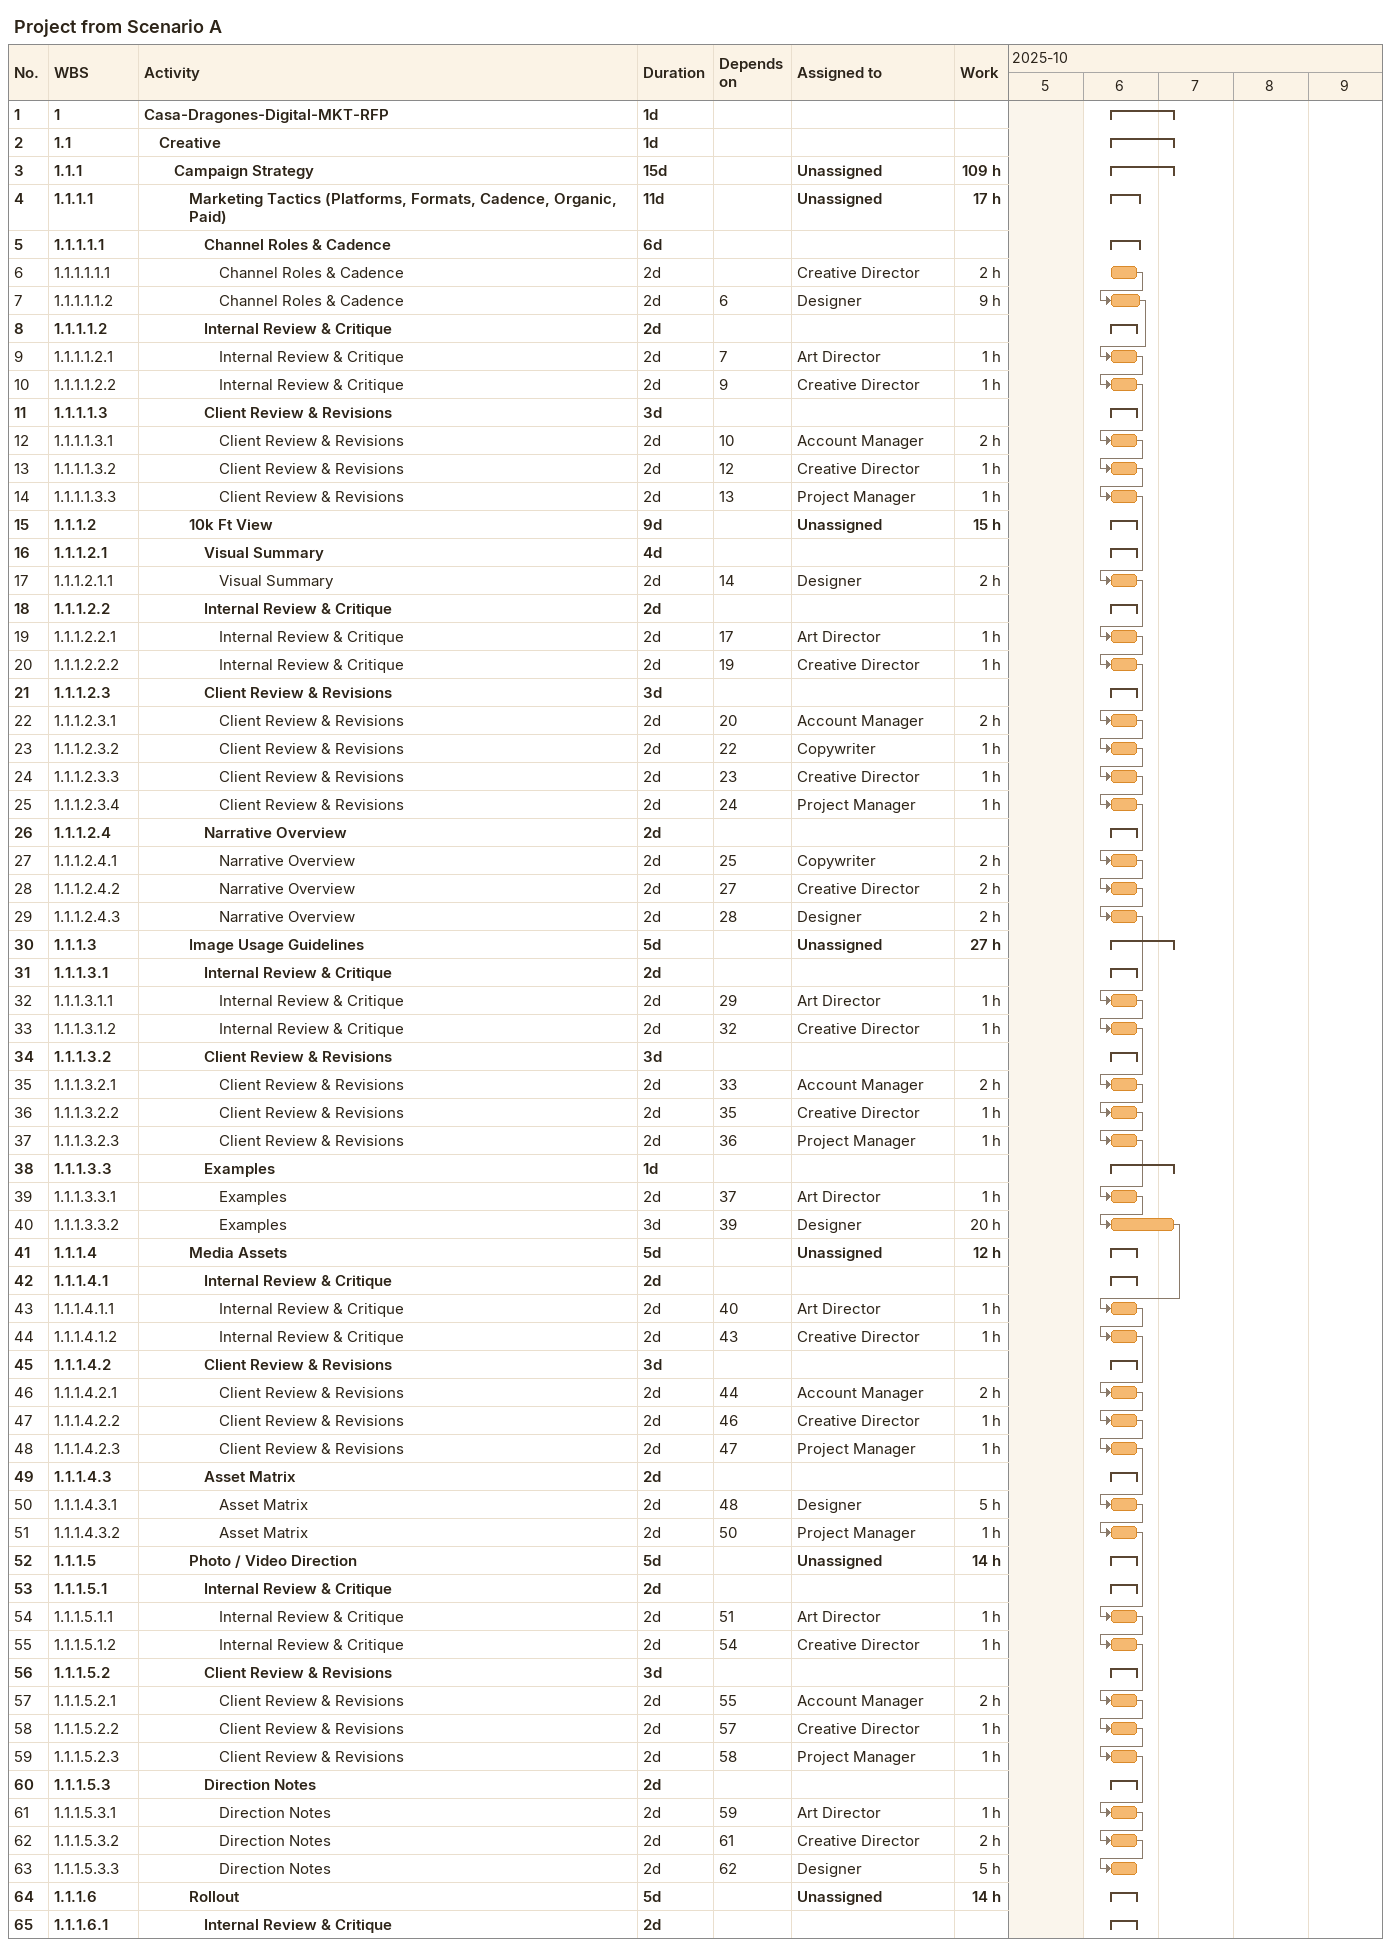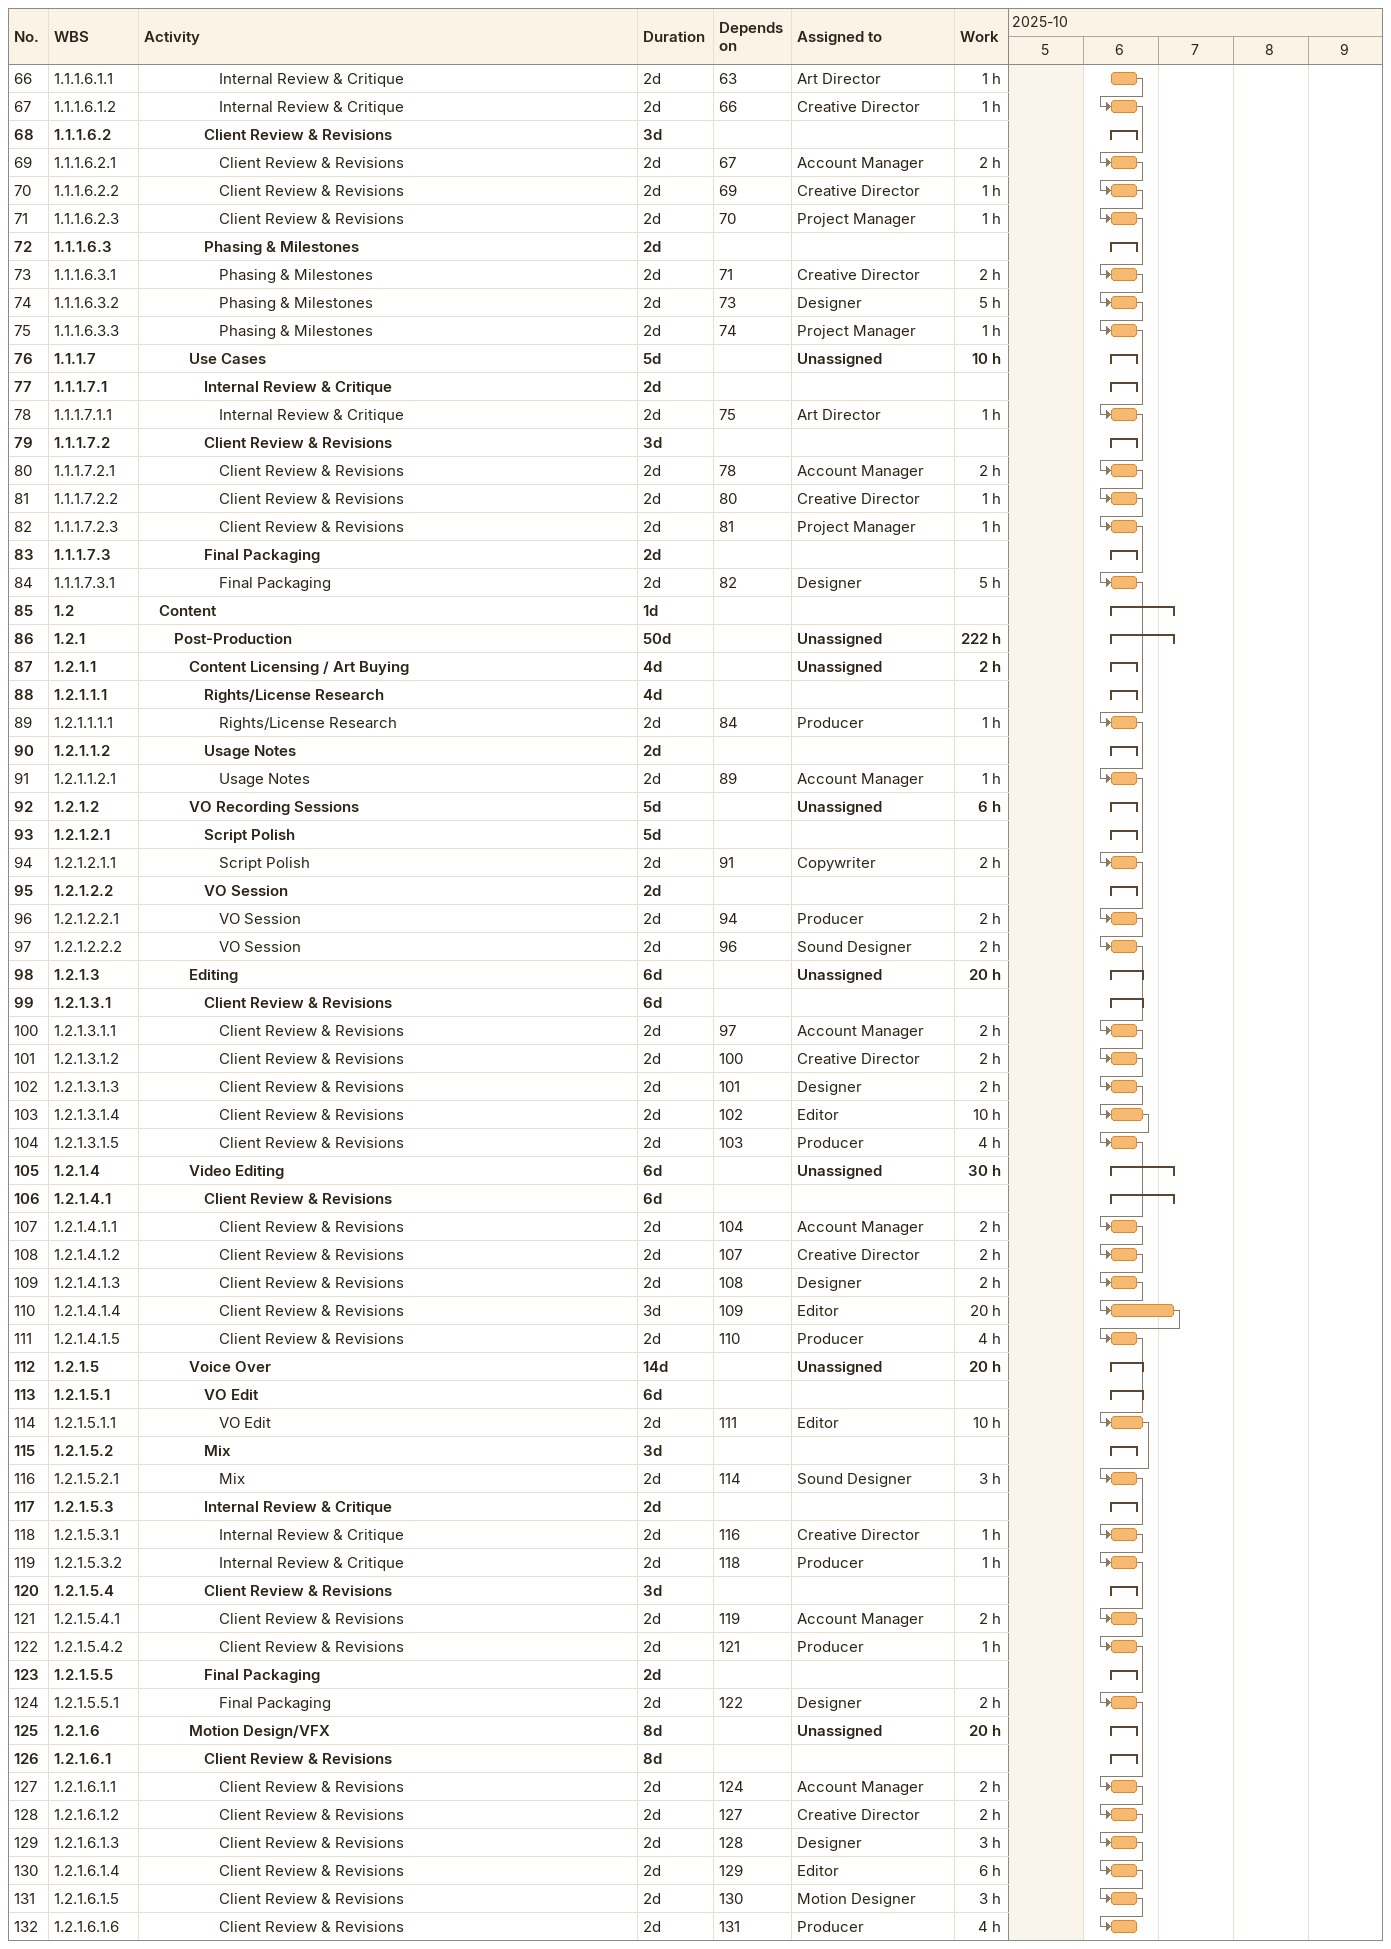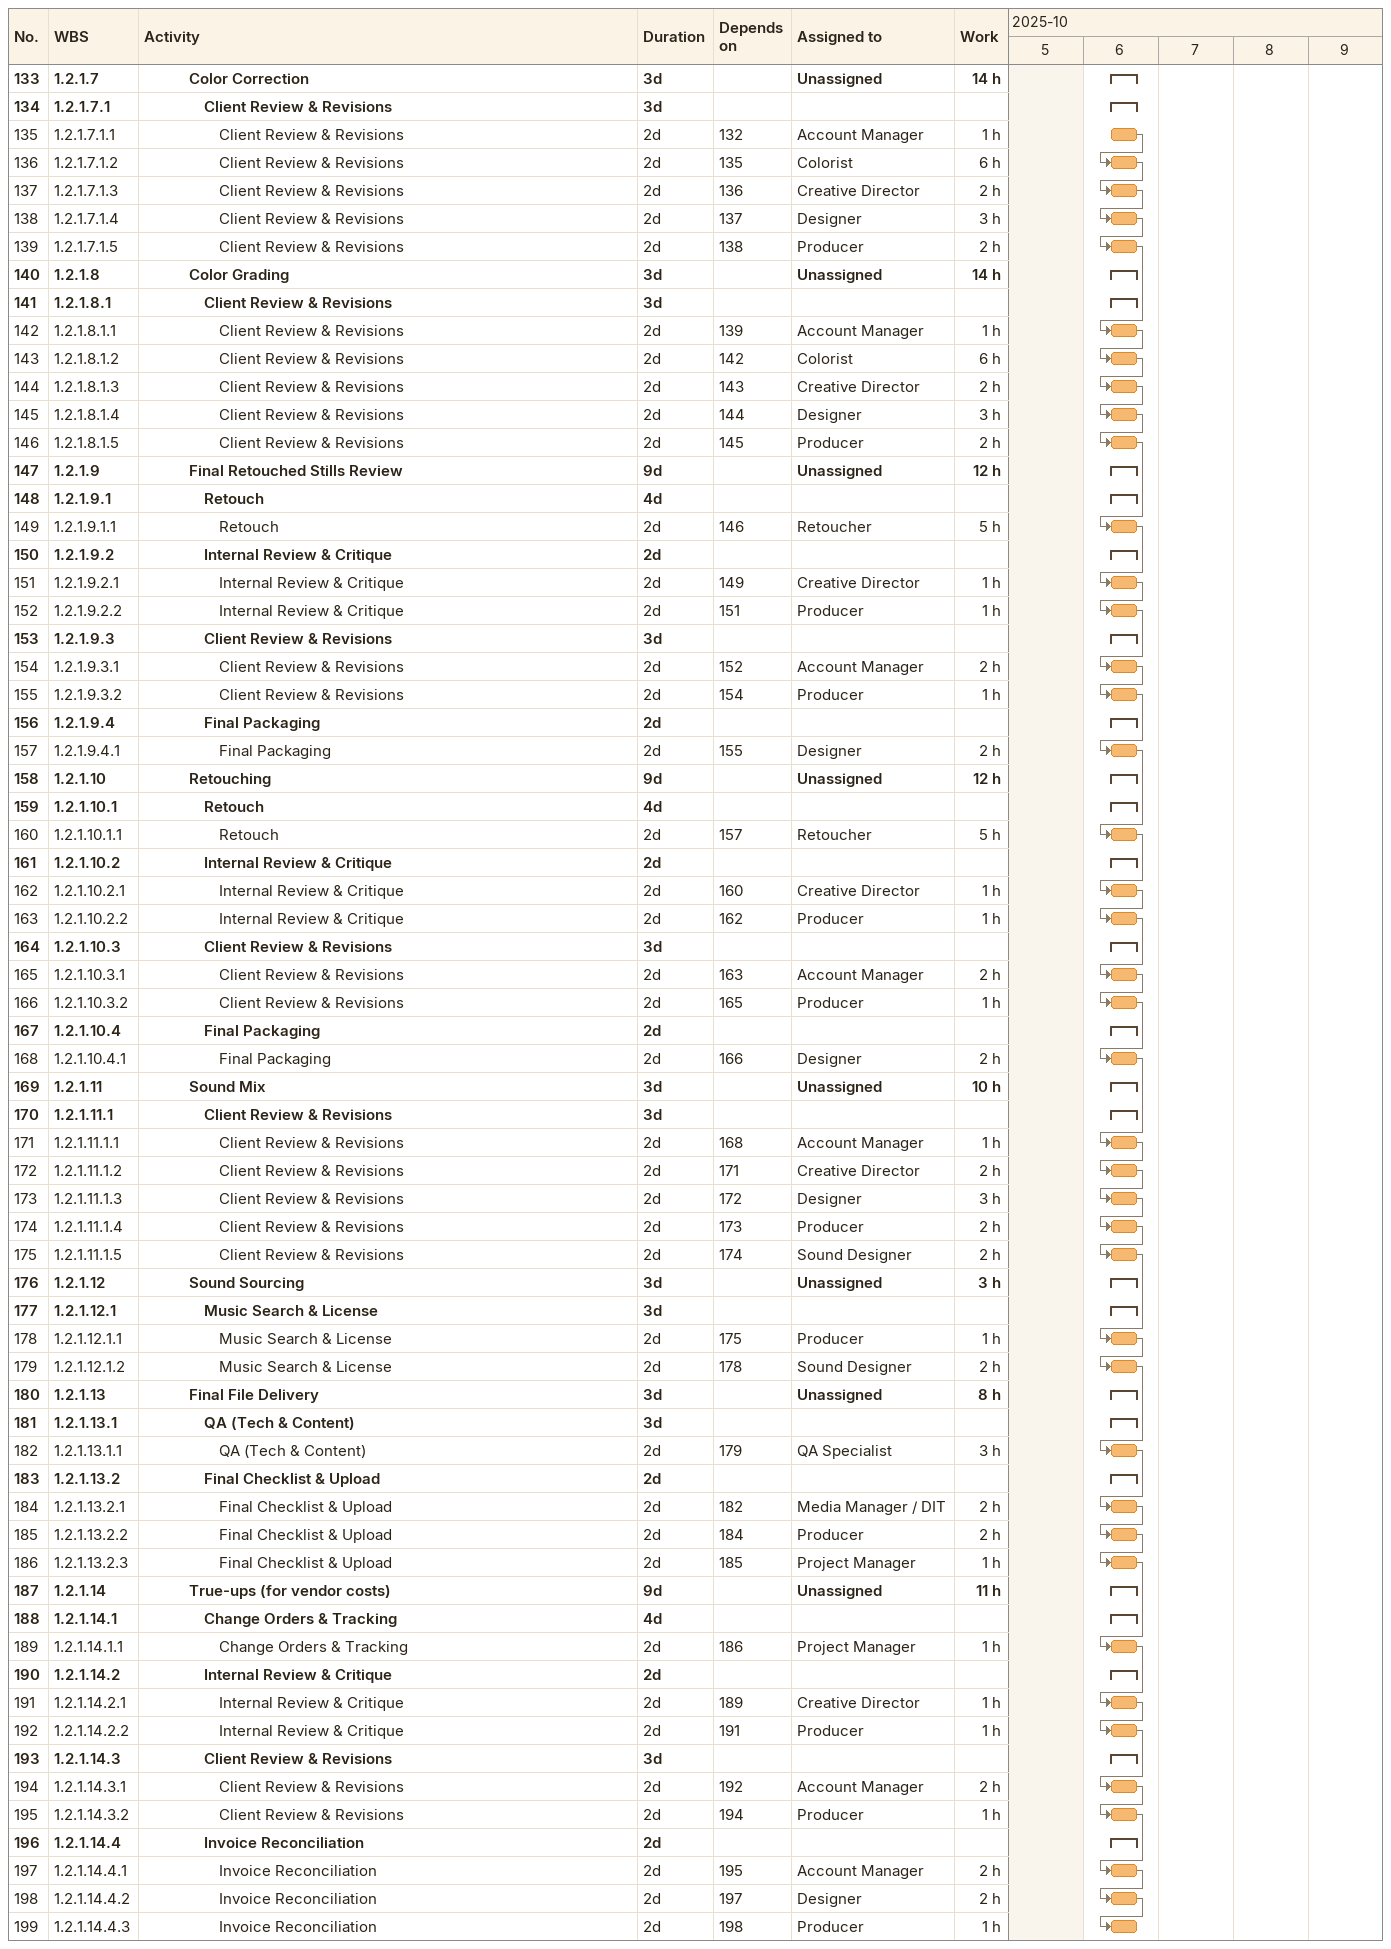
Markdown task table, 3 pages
Project from Scenario A

| ID | WBS | Task | Duration | Start | Finish | Predecessors | Resources | Work (h) |
|---|---|---|---|---|---|---|---|---|
| 1 | 1 | **Casa-Dragones-Digital-MKT-RFP** | 1d | 2025-10-06 | 2025-10-07 |  |  |  |
| 2 | 1.1 | **Creative** | 1d | 2025-10-06 | 2025-10-07 |  |  |  |
| 3 | 1.1.1 | **Campaign Strategy** | 15d | 2025-10-06 | 2025-10-07 |  | Unassigned | 109 |
| 4 | 1.1.1.1 | **Marketing Tactics (Platforms, Formats, Cadence, Organic, Paid)** | 11d | 2025-10-06 | 2025-10-06 |  | Unassigned | 17 |
| 5 | 1.1.1.1.1 | **Channel Roles & Cadence** | 6d | 2025-10-06 | 2025-10-06 |  |  |  |
| 6 | 1.1.1.1.1.1 | Channel Roles & Cadence | 2d | 2025-10-06 | 2025-10-06 |  | Creative Director | 2 |
| 7 | 1.1.1.1.1.2 | Channel Roles & Cadence | 2d | 2025-10-06 | 2025-10-06 | 6 | Designer | 9 |
| 8 | 1.1.1.1.2 | **Internal Review & Critique** | 2d | 2025-10-06 | 2025-10-06 |  |  |  |
| 9 | 1.1.1.1.2.1 | Internal Review & Critique | 2d | 2025-10-06 | 2025-10-06 | 7 | Art Director | 1 |
| 10 | 1.1.1.1.2.2 | Internal Review & Critique | 2d | 2025-10-06 | 2025-10-06 | 9 | Creative Director | 1 |
| 11 | 1.1.1.1.3 | **Client Review & Revisions** | 3d | 2025-10-06 | 2025-10-06 |  |  |  |
| 12 | 1.1.1.1.3.1 | Client Review & Revisions | 2d | 2025-10-06 | 2025-10-06 | 10 | Account Manager | 2 |
| 13 | 1.1.1.1.3.2 | Client Review & Revisions | 2d | 2025-10-06 | 2025-10-06 | 12 | Creative Director | 1 |
| 14 | 1.1.1.1.3.3 | Client Review & Revisions | 2d | 2025-10-06 | 2025-10-06 | 13 | Project Manager | 1 |
| 15 | 1.1.1.2 | **10k Ft View** | 9d | 2025-10-06 | 2025-10-06 |  | Unassigned | 15 |
| 16 | 1.1.1.2.1 | **Visual Summary** | 4d | 2025-10-06 | 2025-10-06 |  |  |  |
| 17 | 1.1.1.2.1.1 | Visual Summary | 2d | 2025-10-06 | 2025-10-06 | 14 | Designer | 2 |
| 18 | 1.1.1.2.2 | **Internal Review & Critique** | 2d | 2025-10-06 | 2025-10-06 |  |  |  |
| 19 | 1.1.1.2.2.1 | Internal Review & Critique | 2d | 2025-10-06 | 2025-10-06 | 17 | Art Director | 1 |
| 20 | 1.1.1.2.2.2 | Internal Review & Critique | 2d | 2025-10-06 | 2025-10-06 | 19 | Creative Director | 1 |
| 21 | 1.1.1.2.3 | **Client Review & Revisions** | 3d | 2025-10-06 | 2025-10-06 |  |  |  |
| 22 | 1.1.1.2.3.1 | Client Review & Revisions | 2d | 2025-10-06 | 2025-10-06 | 20 | Account Manager | 2 |
| 23 | 1.1.1.2.3.2 | Client Review & Revisions | 2d | 2025-10-06 | 2025-10-06 | 22 | Copywriter | 1 |
| 24 | 1.1.1.2.3.3 | Client Review & Revisions | 2d | 2025-10-06 | 2025-10-06 | 23 | Creative Director | 1 |
| 25 | 1.1.1.2.3.4 | Client Review & Revisions | 2d | 2025-10-06 | 2025-10-06 | 24 | Project Manager | 1 |
| 26 | 1.1.1.2.4 | **Narrative Overview** | 2d | 2025-10-06 | 2025-10-06 |  |  |  |
| 27 | 1.1.1.2.4.1 | Narrative Overview | 2d | 2025-10-06 | 2025-10-06 | 25 | Copywriter | 2 |
| 28 | 1.1.1.2.4.2 | Narrative Overview | 2d | 2025-10-06 | 2025-10-06 | 27 | Creative Director | 2 |
| 29 | 1.1.1.2.4.3 | Narrative Overview | 2d | 2025-10-06 | 2025-10-06 | 28 | Designer | 2 |
| 30 | 1.1.1.3 | **Image Usage Guidelines** | 5d | 2025-10-06 | 2025-10-07 |  | Unassigned | 27 |
| 31 | 1.1.1.3.1 | **Internal Review & Critique** | 2d | 2025-10-06 | 2025-10-06 |  |  |  |
| 32 | 1.1.1.3.1.1 | Internal Review & Critique | 2d | 2025-10-06 | 2025-10-06 | 29 | Art Director | 1 |
| 33 | 1.1.1.3.1.2 | Internal Review & Critique | 2d | 2025-10-06 | 2025-10-06 | 32 | Creative Director | 1 |
| 34 | 1.1.1.3.2 | **Client Review & Revisions** | 3d | 2025-10-06 | 2025-10-06 |  |  |  |
| 35 | 1.1.1.3.2.1 | Client Review & Revisions | 2d | 2025-10-06 | 2025-10-06 | 33 | Account Manager | 2 |
| 36 | 1.1.1.3.2.2 | Client Review & Revisions | 2d | 2025-10-06 | 2025-10-06 | 35 | Creative Director | 1 |
| 37 | 1.1.1.3.2.3 | Client Review & Revisions | 2d | 2025-10-06 | 2025-10-06 | 36 | Project Manager | 1 |
| 38 | 1.1.1.3.3 | **Examples** | 1d | 2025-10-06 | 2025-10-07 |  |  |  |
| 39 | 1.1.1.3.3.1 | Examples | 2d | 2025-10-06 | 2025-10-06 | 37 | Art Director | 1 |
| 40 | 1.1.1.3.3.2 | Examples | 3d | 2025-10-06 | 2025-10-07 | 39 | Designer | 20 |
| 41 | 1.1.1.4 | **Media Assets** | 5d | 2025-10-06 | 2025-10-06 |  | Unassigned | 12 |
| 42 | 1.1.1.4.1 | **Internal Review & Critique** | 2d | 2025-10-06 | 2025-10-06 |  |  |  |
| 43 | 1.1.1.4.1.1 | Internal Review & Critique | 2d | 2025-10-06 | 2025-10-06 | 40 | Art Director | 1 |
| 44 | 1.1.1.4.1.2 | Internal Review & Critique | 2d | 2025-10-06 | 2025-10-06 | 43 | Creative Director | 1 |
| 45 | 1.1.1.4.2 | **Client Review & Revisions** | 3d | 2025-10-06 | 2025-10-06 |  |  |  |
| 46 | 1.1.1.4.2.1 | Client Review & Revisions | 2d | 2025-10-06 | 2025-10-06 | 44 | Account Manager | 2 |
| 47 | 1.1.1.4.2.2 | Client Review & Revisions | 2d | 2025-10-06 | 2025-10-06 | 46 | Creative Director | 1 |
| 48 | 1.1.1.4.2.3 | Client Review & Revisions | 2d | 2025-10-06 | 2025-10-06 | 47 | Project Manager | 1 |
| 49 | 1.1.1.4.3 | **Asset Matrix** | 2d | 2025-10-06 | 2025-10-06 |  |  |  |
| 50 | 1.1.1.4.3.1 | Asset Matrix | 2d | 2025-10-06 | 2025-10-06 | 48 | Designer | 5 |
| 51 | 1.1.1.4.3.2 | Asset Matrix | 2d | 2025-10-06 | 2025-10-06 | 50 | Project Manager | 1 |
| 52 | 1.1.1.5 | **Photo / Video Direction** | 5d | 2025-10-06 | 2025-10-06 |  | Unassigned | 14 |
| 53 | 1.1.1.5.1 | **Internal Review & Critique** | 2d | 2025-10-06 | 2025-10-06 |  |  |  |
| 54 | 1.1.1.5.1.1 | Internal Review & Critique | 2d | 2025-10-06 | 2025-10-06 | 51 | Art Director | 1 |
| 55 | 1.1.1.5.1.2 | Internal Review & Critique | 2d | 2025-10-06 | 2025-10-06 | 54 | Creative Director | 1 |
| 56 | 1.1.1.5.2 | **Client Review & Revisions** | 3d | 2025-10-06 | 2025-10-06 |  |  |  |
| 57 | 1.1.1.5.2.1 | Client Review & Revisions | 2d | 2025-10-06 | 2025-10-06 | 55 | Account Manager | 2 |
| 58 | 1.1.1.5.2.2 | Client Review & Revisions | 2d | 2025-10-06 | 2025-10-06 | 57 | Creative Director | 1 |
| 59 | 1.1.1.5.2.3 | Client Review & Revisions | 2d | 2025-10-06 | 2025-10-06 | 58 | Project Manager | 1 |
| 60 | 1.1.1.5.3 | **Direction Notes** | 2d | 2025-10-06 | 2025-10-06 |  |  |  |
| 61 | 1.1.1.5.3.1 | Direction Notes | 2d | 2025-10-06 | 2025-10-06 | 59 | Art Director | 1 |
| 62 | 1.1.1.5.3.2 | Direction Notes | 2d | 2025-10-06 | 2025-10-06 | 61 | Creative Director | 2 |
| 63 | 1.1.1.5.3.3 | Direction Notes | 2d | 2025-10-06 | 2025-10-06 | 62 | Designer | 5 |
| 64 | 1.1.1.6 | **Rollout** | 5d | 2025-10-06 | 2025-10-06 |  | Unassigned | 14 |
| 65 | 1.1.1.6.1 | **Internal Review & Critique** | 2d | 2025-10-06 | 2025-10-06 |  |  |  |
| 66 | 1.1.1.6.1.1 | Internal Review & Critique | 2d | 2025-10-06 | 2025-10-06 | 63 | Art Director | 1 |
| 67 | 1.1.1.6.1.2 | Internal Review & Critique | 2d | 2025-10-06 | 2025-10-06 | 66 | Creative Director | 1 |
| 68 | 1.1.1.6.2 | **Client Review & Revisions** | 3d | 2025-10-06 | 2025-10-06 |  |  |  |
| 69 | 1.1.1.6.2.1 | Client Review & Revisions | 2d | 2025-10-06 | 2025-10-06 | 67 | Account Manager | 2 |
| 70 | 1.1.1.6.2.2 | Client Review & Revisions | 2d | 2025-10-06 | 2025-10-06 | 69 | Creative Director | 1 |
| 71 | 1.1.1.6.2.3 | Client Review & Revisions | 2d | 2025-10-06 | 2025-10-06 | 70 | Project Manager | 1 |
| 72 | 1.1.1.6.3 | **Phasing & Milestones** | 2d | 2025-10-06 | 2025-10-06 |  |  |  |
| 73 | 1.1.1.6.3.1 | Phasing & Milestones | 2d | 2025-10-06 | 2025-10-06 | 71 | Creative Director | 2 |
| 74 | 1.1.1.6.3.2 | Phasing & Milestones | 2d | 2025-10-06 | 2025-10-06 | 73 | Designer | 5 |
| 75 | 1.1.1.6.3.3 | Phasing & Milestones | 2d | 2025-10-06 | 2025-10-06 | 74 | Project Manager | 1 |
| 76 | 1.1.1.7 | **Use Cases** | 5d | 2025-10-06 | 2025-10-06 |  | Unassigned | 10 |
| 77 | 1.1.1.7.1 | **Internal Review & Critique** | 2d | 2025-10-06 | 2025-10-06 |  |  |  |
| 78 | 1.1.1.7.1.1 | Internal Review & Critique | 2d | 2025-10-06 | 2025-10-06 | 75 | Art Director | 1 |
| 79 | 1.1.1.7.2 | **Client Review & Revisions** | 3d | 2025-10-06 | 2025-10-06 |  |  |  |
| 80 | 1.1.1.7.2.1 | Client Review & Revisions | 2d | 2025-10-06 | 2025-10-06 | 78 | Account Manager | 2 |
| 81 | 1.1.1.7.2.2 | Client Review & Revisions | 2d | 2025-10-06 | 2025-10-06 | 80 | Creative Director | 1 |
| 82 | 1.1.1.7.2.3 | Client Review & Revisions | 2d | 2025-10-06 | 2025-10-06 | 81 | Project Manager | 1 |
| 83 | 1.1.1.7.3 | **Final Packaging** | 2d | 2025-10-06 | 2025-10-06 |  |  |  |
| 84 | 1.1.1.7.3.1 | Final Packaging | 2d | 2025-10-06 | 2025-10-06 | 82 | Designer | 5 |
| 85 | 1.2 | **Content** | 1d | 2025-10-06 | 2025-10-07 |  |  |  |
| 86 | 1.2.1 | **Post-Production** | 50d | 2025-10-06 | 2025-10-07 |  | Unassigned | 222 |
| 87 | 1.2.1.1 | **Content Licensing / Art Buying** | 4d | 2025-10-06 | 2025-10-06 |  | Unassigned | 2 |
| 88 | 1.2.1.1.1 | **Rights/License Research** | 4d | 2025-10-06 | 2025-10-06 |  |  |  |
| 89 | 1.2.1.1.1.1 | Rights/License Research | 2d | 2025-10-06 | 2025-10-06 | 84 | Producer | 1 |
| 90 | 1.2.1.1.2 | **Usage Notes** | 2d | 2025-10-06 | 2025-10-06 |  |  |  |
| 91 | 1.2.1.1.2.1 | Usage Notes | 2d | 2025-10-06 | 2025-10-06 | 89 | Account Manager | 1 |
| 92 | 1.2.1.2 | **VO Recording Sessions** | 5d | 2025-10-06 | 2025-10-06 |  | Unassigned | 6 |
| 93 | 1.2.1.2.1 | **Script Polish** | 5d | 2025-10-06 | 2025-10-06 |  |  |  |
| 94 | 1.2.1.2.1.1 | Script Polish | 2d | 2025-10-06 | 2025-10-06 | 91 | Copywriter | 2 |
| 95 | 1.2.1.2.2 | **VO Session** | 2d | 2025-10-06 | 2025-10-06 |  |  |  |
| 96 | 1.2.1.2.2.1 | VO Session | 2d | 2025-10-06 | 2025-10-06 | 94 | Producer | 2 |
| 97 | 1.2.1.2.2.2 | VO Session | 2d | 2025-10-06 | 2025-10-06 | 96 | Sound Designer | 2 |
| 98 | 1.2.1.3 | **Editing** | 6d | 2025-10-06 | 2025-10-06 |  | Unassigned | 20 |
| 99 | 1.2.1.3.1 | **Client Review & Revisions** | 6d | 2025-10-06 | 2025-10-06 |  |  |  |
| 100 | 1.2.1.3.1.1 | Client Review & Revisions | 2d | 2025-10-06 | 2025-10-06 | 97 | Account Manager | 2 |
| 101 | 1.2.1.3.1.2 | Client Review & Revisions | 2d | 2025-10-06 | 2025-10-06 | 100 | Creative Director | 2 |
| 102 | 1.2.1.3.1.3 | Client Review & Revisions | 2d | 2025-10-06 | 2025-10-06 | 101 | Designer | 2 |
| 103 | 1.2.1.3.1.4 | Client Review & Revisions | 2d | 2025-10-06 | 2025-10-06 | 102 | Editor | 10 |
| 104 | 1.2.1.3.1.5 | Client Review & Revisions | 2d | 2025-10-06 | 2025-10-06 | 103 | Producer | 4 |
| 105 | 1.2.1.4 | **Video Editing** | 6d | 2025-10-06 | 2025-10-07 |  | Unassigned | 30 |
| 106 | 1.2.1.4.1 | **Client Review & Revisions** | 6d | 2025-10-06 | 2025-10-07 |  |  |  |
| 107 | 1.2.1.4.1.1 | Client Review & Revisions | 2d | 2025-10-06 | 2025-10-06 | 104 | Account Manager | 2 |
| 108 | 1.2.1.4.1.2 | Client Review & Revisions | 2d | 2025-10-06 | 2025-10-06 | 107 | Creative Director | 2 |
| 109 | 1.2.1.4.1.3 | Client Review & Revisions | 2d | 2025-10-06 | 2025-10-06 | 108 | Designer | 2 |
| 110 | 1.2.1.4.1.4 | Client Review & Revisions | 3d | 2025-10-06 | 2025-10-07 | 109 | Editor | 20 |
| 111 | 1.2.1.4.1.5 | Client Review & Revisions | 2d | 2025-10-06 | 2025-10-06 | 110 | Producer | 4 |
| 112 | 1.2.1.5 | **Voice Over** | 14d | 2025-10-06 | 2025-10-06 |  | Unassigned | 20 |
| 113 | 1.2.1.5.1 | **VO Edit** | 6d | 2025-10-06 | 2025-10-06 |  |  |  |
| 114 | 1.2.1.5.1.1 | VO Edit | 2d | 2025-10-06 | 2025-10-06 | 111 | Editor | 10 |
| 115 | 1.2.1.5.2 | **Mix** | 3d | 2025-10-06 | 2025-10-06 |  |  |  |
| 116 | 1.2.1.5.2.1 | Mix | 2d | 2025-10-06 | 2025-10-06 | 114 | Sound Designer | 3 |
| 117 | 1.2.1.5.3 | **Internal Review & Critique** | 2d | 2025-10-06 | 2025-10-06 |  |  |  |
| 118 | 1.2.1.5.3.1 | Internal Review & Critique | 2d | 2025-10-06 | 2025-10-06 | 116 | Creative Director | 1 |
| 119 | 1.2.1.5.3.2 | Internal Review & Critique | 2d | 2025-10-06 | 2025-10-06 | 118 | Producer | 1 |
| 120 | 1.2.1.5.4 | **Client Review & Revisions** | 3d | 2025-10-06 | 2025-10-06 |  |  |  |
| 121 | 1.2.1.5.4.1 | Client Review & Revisions | 2d | 2025-10-06 | 2025-10-06 | 119 | Account Manager | 2 |
| 122 | 1.2.1.5.4.2 | Client Review & Revisions | 2d | 2025-10-06 | 2025-10-06 | 121 | Producer | 1 |
| 123 | 1.2.1.5.5 | **Final Packaging** | 2d | 2025-10-06 | 2025-10-06 |  |  |  |
| 124 | 1.2.1.5.5.1 | Final Packaging | 2d | 2025-10-06 | 2025-10-06 | 122 | Designer | 2 |
| 125 | 1.2.1.6 | **Motion Design/VFX** | 8d | 2025-10-06 | 2025-10-06 |  | Unassigned | 20 |
| 126 | 1.2.1.6.1 | **Client Review & Revisions** | 8d | 2025-10-06 | 2025-10-06 |  |  |  |
| 127 | 1.2.1.6.1.1 | Client Review & Revisions | 2d | 2025-10-06 | 2025-10-06 | 124 | Account Manager | 2 |
| 128 | 1.2.1.6.1.2 | Client Review & Revisions | 2d | 2025-10-06 | 2025-10-06 | 127 | Creative Director | 2 |
| 129 | 1.2.1.6.1.3 | Client Review & Revisions | 2d | 2025-10-06 | 2025-10-06 | 128 | Designer | 3 |
| 130 | 1.2.1.6.1.4 | Client Review & Revisions | 2d | 2025-10-06 | 2025-10-06 | 129 | Editor | 6 |
| 131 | 1.2.1.6.1.5 | Client Review & Revisions | 2d | 2025-10-06 | 2025-10-06 | 130 | Motion Designer | 3 |
| 132 | 1.2.1.6.1.6 | Client Review & Revisions | 2d | 2025-10-06 | 2025-10-06 | 131 | Producer | 4 |
| 133 | 1.2.1.7 | **Color Correction** | 3d | 2025-10-06 | 2025-10-06 |  | Unassigned | 14 |
| 134 | 1.2.1.7.1 | **Client Review & Revisions** | 3d | 2025-10-06 | 2025-10-06 |  |  |  |
| 135 | 1.2.1.7.1.1 | Client Review & Revisions | 2d | 2025-10-06 | 2025-10-06 | 132 | Account Manager | 1 |
| 136 | 1.2.1.7.1.2 | Client Review & Revisions | 2d | 2025-10-06 | 2025-10-06 | 135 | Colorist | 6 |
| 137 | 1.2.1.7.1.3 | Client Review & Revisions | 2d | 2025-10-06 | 2025-10-06 | 136 | Creative Director | 2 |
| 138 | 1.2.1.7.1.4 | Client Review & Revisions | 2d | 2025-10-06 | 2025-10-06 | 137 | Designer | 3 |
| 139 | 1.2.1.7.1.5 | Client Review & Revisions | 2d | 2025-10-06 | 2025-10-06 | 138 | Producer | 2 |
| 140 | 1.2.1.8 | **Color Grading** | 3d | 2025-10-06 | 2025-10-06 |  | Unassigned | 14 |
| 141 | 1.2.1.8.1 | **Client Review & Revisions** | 3d | 2025-10-06 | 2025-10-06 |  |  |  |
| 142 | 1.2.1.8.1.1 | Client Review & Revisions | 2d | 2025-10-06 | 2025-10-06 | 139 | Account Manager | 1 |
| 143 | 1.2.1.8.1.2 | Client Review & Revisions | 2d | 2025-10-06 | 2025-10-06 | 142 | Colorist | 6 |
| 144 | 1.2.1.8.1.3 | Client Review & Revisions | 2d | 2025-10-06 | 2025-10-06 | 143 | Creative Director | 2 |
| 145 | 1.2.1.8.1.4 | Client Review & Revisions | 2d | 2025-10-06 | 2025-10-06 | 144 | Designer | 3 |
| 146 | 1.2.1.8.1.5 | Client Review & Revisions | 2d | 2025-10-06 | 2025-10-06 | 145 | Producer | 2 |
| 147 | 1.2.1.9 | **Final Retouched Stills Review** | 9d | 2025-10-06 | 2025-10-06 |  | Unassigned | 12 |
| 148 | 1.2.1.9.1 | **Retouch** | 4d | 2025-10-06 | 2025-10-06 |  |  |  |
| 149 | 1.2.1.9.1.1 | Retouch | 2d | 2025-10-06 | 2025-10-06 | 146 | Retoucher | 5 |
| 150 | 1.2.1.9.2 | **Internal Review & Critique** | 2d | 2025-10-06 | 2025-10-06 |  |  |  |
| 151 | 1.2.1.9.2.1 | Internal Review & Critique | 2d | 2025-10-06 | 2025-10-06 | 149 | Creative Director | 1 |
| 152 | 1.2.1.9.2.2 | Internal Review & Critique | 2d | 2025-10-06 | 2025-10-06 | 151 | Producer | 1 |
| 153 | 1.2.1.9.3 | **Client Review & Revisions** | 3d | 2025-10-06 | 2025-10-06 |  |  |  |
| 154 | 1.2.1.9.3.1 | Client Review & Revisions | 2d | 2025-10-06 | 2025-10-06 | 152 | Account Manager | 2 |
| 155 | 1.2.1.9.3.2 | Client Review & Revisions | 2d | 2025-10-06 | 2025-10-06 | 154 | Producer | 1 |
| 156 | 1.2.1.9.4 | **Final Packaging** | 2d | 2025-10-06 | 2025-10-06 |  |  |  |
| 157 | 1.2.1.9.4.1 | Final Packaging | 2d | 2025-10-06 | 2025-10-06 | 155 | Designer | 2 |
| 158 | 1.2.1.10 | **Retouching** | 9d | 2025-10-06 | 2025-10-06 |  | Unassigned | 12 |
| 159 | 1.2.1.10.1 | **Retouch** | 4d | 2025-10-06 | 2025-10-06 |  |  |  |
| 160 | 1.2.1.10.1.1 | Retouch | 2d | 2025-10-06 | 2025-10-06 | 157 | Retoucher | 5 |
| 161 | 1.2.1.10.2 | **Internal Review & Critique** | 2d | 2025-10-06 | 2025-10-06 |  |  |  |
| 162 | 1.2.1.10.2.1 | Internal Review & Critique | 2d | 2025-10-06 | 2025-10-06 | 160 | Creative Director | 1 |
| 163 | 1.2.1.10.2.2 | Internal Review & Critique | 2d | 2025-10-06 | 2025-10-06 | 162 | Producer | 1 |
| 164 | 1.2.1.10.3 | **Client Review & Revisions** | 3d | 2025-10-06 | 2025-10-06 |  |  |  |
| 165 | 1.2.1.10.3.1 | Client Review & Revisions | 2d | 2025-10-06 | 2025-10-06 | 163 | Account Manager | 2 |
| 166 | 1.2.1.10.3.2 | Client Review & Revisions | 2d | 2025-10-06 | 2025-10-06 | 165 | Producer | 1 |
| 167 | 1.2.1.10.4 | **Final Packaging** | 2d | 2025-10-06 | 2025-10-06 |  |  |  |
| 168 | 1.2.1.10.4.1 | Final Packaging | 2d | 2025-10-06 | 2025-10-06 | 166 | Designer | 2 |
| 169 | 1.2.1.11 | **Sound Mix** | 3d | 2025-10-06 | 2025-10-06 |  | Unassigned | 10 |
| 170 | 1.2.1.11.1 | **Client Review & Revisions** | 3d | 2025-10-06 | 2025-10-06 |  |  |  |
| 171 | 1.2.1.11.1.1 | Client Review & Revisions | 2d | 2025-10-06 | 2025-10-06 | 168 | Account Manager | 1 |
| 172 | 1.2.1.11.1.2 | Client Review & Revisions | 2d | 2025-10-06 | 2025-10-06 | 171 | Creative Director | 2 |
| 173 | 1.2.1.11.1.3 | Client Review & Revisions | 2d | 2025-10-06 | 2025-10-06 | 172 | Designer | 3 |
| 174 | 1.2.1.11.1.4 | Client Review & Revisions | 2d | 2025-10-06 | 2025-10-06 | 173 | Producer | 2 |
| 175 | 1.2.1.11.1.5 | Client Review & Revisions | 2d | 2025-10-06 | 2025-10-06 | 174 | Sound Designer | 2 |
| 176 | 1.2.1.12 | **Sound Sourcing** | 3d | 2025-10-06 | 2025-10-06 |  | Unassigned | 3 |
| 177 | 1.2.1.12.1 | **Music Search & License** | 3d | 2025-10-06 | 2025-10-06 |  |  |  |
| 178 | 1.2.1.12.1.1 | Music Search & License | 2d | 2025-10-06 | 2025-10-06 | 175 | Producer | 1 |
| 179 | 1.2.1.12.1.2 | Music Search & License | 2d | 2025-10-06 | 2025-10-06 | 178 | Sound Designer | 2 |
| 180 | 1.2.1.13 | **Final File Delivery** | 3d | 2025-10-06 | 2025-10-06 |  | Unassigned | 8 |
| 181 | 1.2.1.13.1 | **QA (Tech & Content)** | 3d | 2025-10-06 | 2025-10-06 |  |  |  |
| 182 | 1.2.1.13.1.1 | QA (Tech & Content) | 2d | 2025-10-06 | 2025-10-06 | 179 | QA Specialist | 3 |
| 183 | 1.2.1.13.2 | **Final Checklist & Upload** | 2d | 2025-10-06 | 2025-10-06 |  |  |  |
| 184 | 1.2.1.13.2.1 | Final Checklist & Upload | 2d | 2025-10-06 | 2025-10-06 | 182 | Media Manager / DIT | 2 |
| 185 | 1.2.1.13.2.2 | Final Checklist & Upload | 2d | 2025-10-06 | 2025-10-06 | 184 | Producer | 2 |
| 186 | 1.2.1.13.2.3 | Final Checklist & Upload | 2d | 2025-10-06 | 2025-10-06 | 185 | Project Manager | 1 |
| 187 | 1.2.1.14 | **True-ups (for vendor costs)** | 9d | 2025-10-06 | 2025-10-06 |  | Unassigned | 11 |
| 188 | 1.2.1.14.1 | **Change Orders & Tracking** | 4d | 2025-10-06 | 2025-10-06 |  |  |  |
| 189 | 1.2.1.14.1.1 | Change Orders & Tracking | 2d | 2025-10-06 | 2025-10-06 | 186 | Project Manager | 1 |
| 190 | 1.2.1.14.2 | **Internal Review & Critique** | 2d | 2025-10-06 | 2025-10-06 |  |  |  |
| 191 | 1.2.1.14.2.1 | Internal Review & Critique | 2d | 2025-10-06 | 2025-10-06 | 189 | Creative Director | 1 |
| 192 | 1.2.1.14.2.2 | Internal Review & Critique | 2d | 2025-10-06 | 2025-10-06 | 191 | Producer | 1 |
| 193 | 1.2.1.14.3 | **Client Review & Revisions** | 3d | 2025-10-06 | 2025-10-06 |  |  |  |
| 194 | 1.2.1.14.3.1 | Client Review & Revisions | 2d | 2025-10-06 | 2025-10-06 | 192 | Account Manager | 2 |
| 195 | 1.2.1.14.3.2 | Client Review & Revisions | 2d | 2025-10-06 | 2025-10-06 | 194 | Producer | 1 |
| 196 | 1.2.1.14.4 | **Invoice Reconciliation** | 2d | 2025-10-06 | 2025-10-06 |  |  |  |
| 197 | 1.2.1.14.4.1 | Invoice Reconciliation | 2d | 2025-10-06 | 2025-10-06 | 195 | Account Manager | 2 |
| 198 | 1.2.1.14.4.2 | Invoice Reconciliation | 2d | 2025-10-06 | 2025-10-06 | 197 | Designer | 2 |
| 199 | 1.2.1.14.4.3 | Invoice Reconciliation | 2d | 2025-10-06 | 2025-10-06 | 198 | Producer | 1 |
